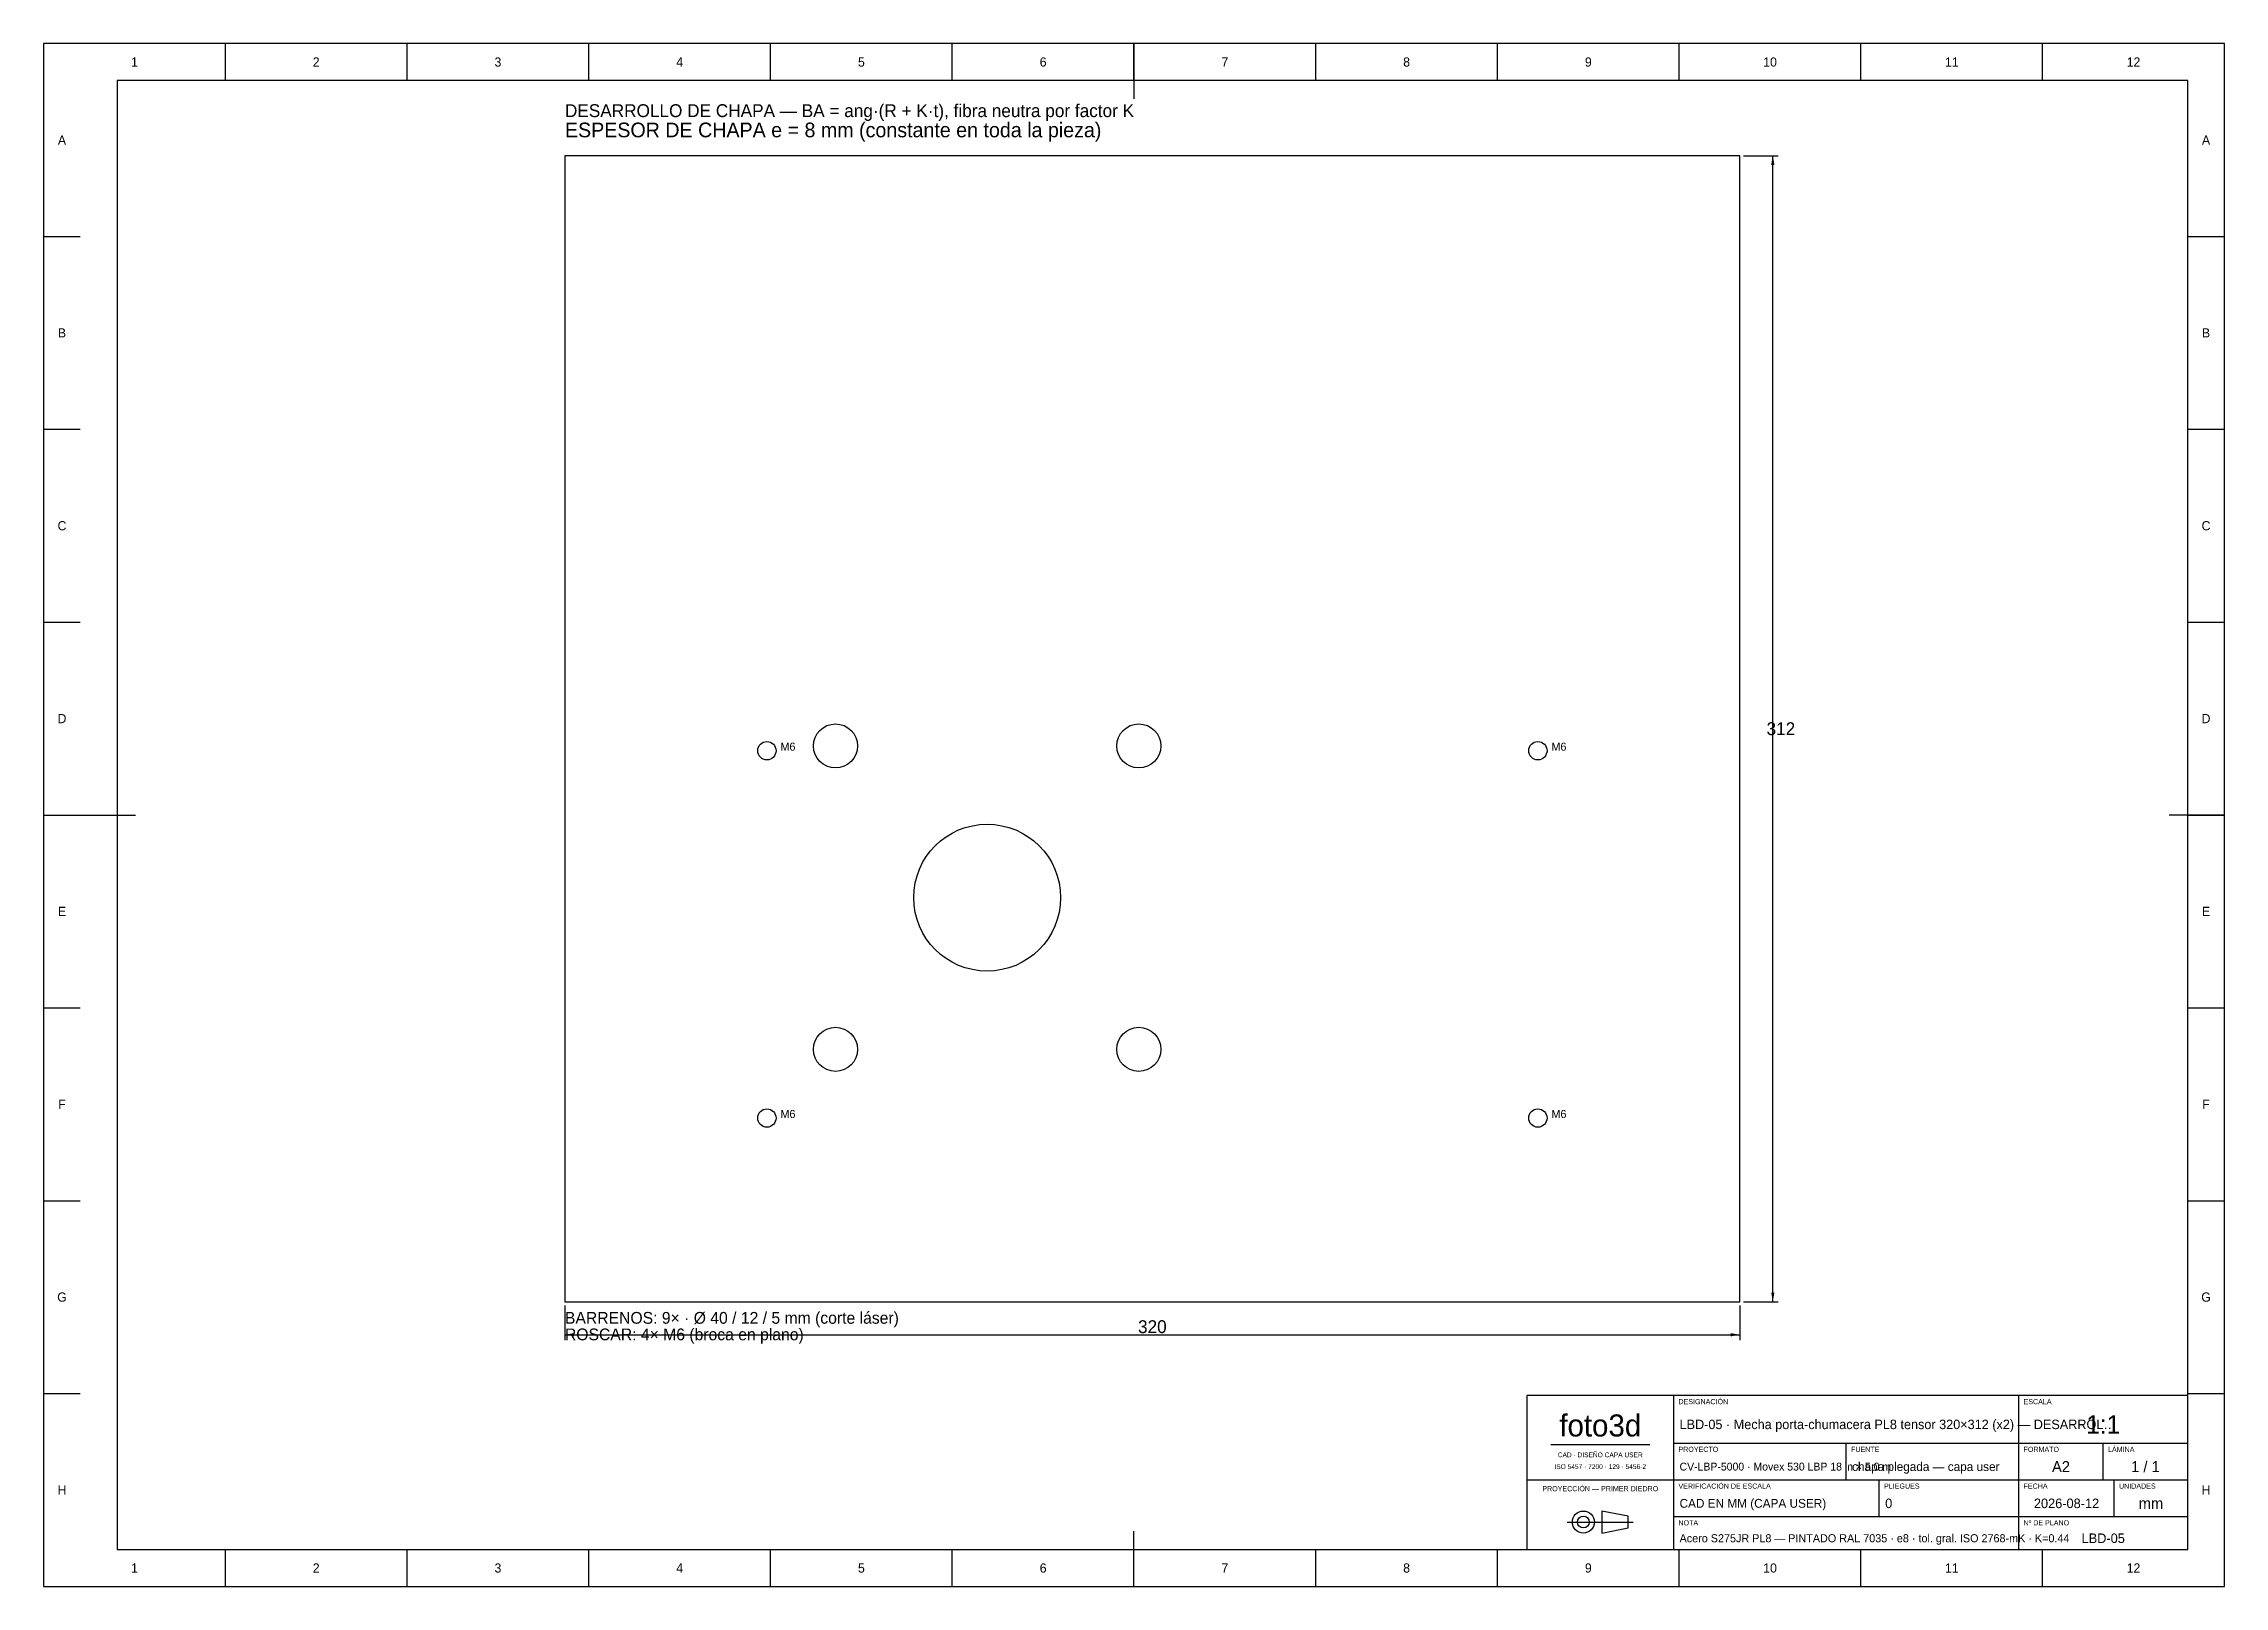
# Model space of a CAD drawing. Extents: x 0 to 594, y 0 to 420.
import ezdxf
from ezdxf.enums import TextEntityAlignment as Align

# ---------------------------------------------------------------- set-up
doc = ezdxf.new("R2010")
doc.units = 0
for name, color, linetype in [('COTAS', 7, 'CONTINUOUS'), ('FINA', 7, 'CONTINUOUS'), ('NORMA', 7, 'CONTINUOUS'), ('TEXTO', 7, 'CONTINUOUS'), ('VISIBLE', 7, 'CONTINUOUS')]:
    doc.layers.add(name, color=color, linetype=linetype)

msp = doc.modelspace()

# ---------------------------------------------------------------- linework, layer by layer
at = {"layer": 'COTAS'}
for p, q in [((463, 389.5), (472.5, 389.5)), ((471, 77.5), (471, 389.5)), ((463, 77.5), (472.5, 77.5)), ((142, 76.5), (142, 67)), ((462, 76.5), (462, 67)), ((142, 68.5), (462, 68.5))]:
    msp.add_line(p, q, dxfattribs=at)
for points in [[(471, 389.5), (471.45, 387), (470.55, 387)], [(471, 77.5), (471.45, 80), (470.55, 80)], [(142, 68.5), (144.5, 68.95), (144.5, 68.05)], [(462, 68.5), (459.5, 68.95), (459.5, 68.05)]]:
    msp.add_solid(points, dxfattribs=at)
at = {"layer": 'FINA'}
for p, q in [((594, 420), (0, 420)), ((0, 420), (0, 0)), ((49.5, 410), (49.5, 420)), ((99, 410), (99, 420)), ((148.5, 410), (148.5, 420)), ((198, 410), (198, 420)), ((247.5, 410), (247.5, 420)), ((297, 410), (297, 420)), ((346.5, 410), (346.5, 420)), ((396, 410), (396, 420)), ((445.5, 410), (445.5, 420)), ((495, 410), (495, 420)), ((544.5, 410), (544.5, 420)), ((594, 0), (594, 420)), ((0, 367.5), (10, 367.5)), ((584, 367.5), (594, 367.5)), ((0, 315), (10, 315)), ((584, 315), (594, 315)), ((0, 262.5), (10, 262.5)), ((584, 262.5), (594, 262.5)), ((0, 210), (10, 210)), ((584, 210), (594, 210)), ((0, 157.5), (10, 157.5)), ((584, 157.5), (594, 157.5)), ((0, 105), (10, 105)), ((584, 105), (594, 105)), ((0, 52.5), (10, 52.5)), ((584, 52.5), (594, 52.5)), ((410.5, 38.6), (437.5, 38.6)), ((444, 39), (538, 39)), ((491, 29), (491, 39)), ((538, 39), (584, 39)), ((561, 29), (561, 39)), ((404, 29), (444, 29)), ((444, 29), (538, 29)), ((500, 19), (500, 29)), ((538, 29), (584, 29)), ((564, 19), (564, 29)), ((444, 19), (538, 19)), ((538, 19), (584, 19)), ((415.03, 17.5), (432.97, 17.5)), ((49.5, 0), (49.5, 10)), ((99, 0), (99, 10)), ((148.5, 0), (148.5, 10)), ((198, 0), (198, 10)), ((247.5, 0), (247.5, 10)), ((297, 0), (297, 10)), ((346.5, 0), (346.5, 10)), ((396, 0), (396, 10)), ((445.5, 0), (445.5, 10)), ((495, 0), (495, 10)), ((544.5, 0), (544.5, 10)), ((0, 0), (594, 0))]:
    msp.add_line(p, q, dxfattribs=at)
at = {"layer": 'NORMA'}
for p, q in [((297, 420), (297, 405)), ((584, 410), (20, 410)), ((20, 410), (20, 10)), ((584, 10), (584, 410)), ((0, 210), (25, 210)), ((594, 210), (579, 210)), ((584, 52), (404, 52)), ((404, 52), (404, 10)), ((444, 10), (444, 52)), ((538, 10), (538, 52)), ((584, 10), (584, 52)), ((297, 0), (297, 15)), ((20, 10), (584, 10)), ((404, 10), (584, 10))]:
    msp.add_line(p, q, dxfattribs=at)
at = {"layer": 'TEXTO'}
for p, q in [((431.59, 19.11), (424.46, 20.49)), ((424.46, 20.49), (424.46, 14.51)), ((431.59, 15.89), (431.59, 19.11)), ((424.46, 14.51), (431.59, 15.89))]:
    msp.add_line(p, q, dxfattribs=at)
for radius in [2.99, 1.61]:
    msp.add_circle((419.4, 17.5), radius, dxfattribs=at)
at = {"layer": 'VISIBLE'}
for p, q in [((462, 389.5), (142, 389.5)), ((142, 389.5), (142, 77.5)), ((462, 77.5), (462, 389.5)), ((142, 77.5), (462, 77.5))]:
    msp.add_line(p, q, dxfattribs=at)
for centre, radius in [((215.7, 228.8), 6), ((298.3, 228.8), 6), ((197, 227.5), 2.5), ((407, 227.5), 2.5), ((257, 187.5), 20), ((215.7, 146.2), 6), ((298.3, 146.2), 6), ((197, 127.5), 2.5), ((407, 127.5), 2.5)]:
    msp.add_circle(centre, radius, dxfattribs=at)

# ---------------------------------------------------------------- texts
at = {"layer": 'COTAS'}
for s, p in [('312', (473.2, 233.5)), ('320', (302, 70.7))]:
    msp.add_text(s, height=3.5, dxfattribs=at).set_placement(p, align=Align.MIDDLE_CENTER)
at = {"layer": 'TEXTO'}
for s, height, p in [('1', 2.5, (24.75, 415)), ('2', 2.5, (74.25, 415)), ('3', 2.5, (123.75, 415)), ('4', 2.5, (173.25, 415)), ('5', 2.5, (222.75, 415)), ('6', 2.5, (272.25, 415)), ('7', 2.5, (321.75, 415)), ('8', 2.5, (371.25, 415)), ('9', 2.5, (420.75, 415)), ('10', 2.5, (470.25, 415)), ('11', 2.5, (519.75, 415)), ('12', 2.5, (569.25, 415)), ('A', 2.5, (5, 393.75)), ('A', 2.5, (589, 393.75)), ('B', 2.5, (5, 341.25)), ('B', 2.5, (589, 341.25)), ('C', 2.5, (5, 288.75)), ('C', 2.5, (589, 288.75)), ('D', 2.5, (5, 236.25)), ('D', 2.5, (589, 236.25)), ('E', 2.5, (5, 183.75)), ('E', 2.5, (589, 183.75)), ('F', 2.5, (5, 131.25)), ('F', 2.5, (589, 131.25)), ('G', 2.5, (5, 78.75)), ('G', 2.5, (589, 78.75)), ('foto3d', 6, (424, 43.8)), ('1:1', 5, (561, 44.1)), ('CAD · DISEÑO CAPA USER', 1.3, (424, 35.8)), ('ISO 5457 · 7200 · 129 · 5456-2', 1.3, (424, 32.6)), ('A2', 3, (549.5, 32.6)), ('1 / 1', 3, (572.5, 32.6)), ('H', 2.5, (5, 26.25)), ('PROYECCIÓN — PRIMER DIEDRO', 1.4, (424, 26.6)), ('2026-08-12', 2.6, (551, 22.6)), ('H', 2.5, (589, 26.25)), ('mm', 3, (574, 22.6)), ('LBD-05', 2.6, (561, 13.1)), ('1', 2.5, (24.75, 5)), ('2', 2.5, (74.25, 5)), ('3', 2.5, (123.75, 5)), ('4', 2.5, (173.25, 5)), ('5', 2.5, (222.75, 5)), ('6', 2.5, (272.25, 5)), ('7', 2.5, (321.75, 5)), ('8', 2.5, (371.25, 5)), ('9', 2.5, (420.75, 5)), ('10', 2.5, (470.25, 5)), ('11', 2.5, (519.75, 5)), ('12', 2.5, (569.25, 5))]:
    msp.add_text(s, height=height, dxfattribs=at).set_placement(p, align=Align.MIDDLE_CENTER)
for s, height, p in [('DESARROLLO DE CHAPA — BA = ang·(R + K·t), fibra neutra por factor K', 3.5, (142, 400)), ('ESPESOR DE CHAPA e = 8 mm (constante en toda la pieza)', 4, (142, 394.5)), ('M6', 2.2, (200.7, 227.5)), ('M6', 2.2, (410.7, 227.5)), ('M6', 2.2, (200.7, 127.5)), ('M6', 2.2, (410.7, 127.5)), ('BARRENOS: 9× · Ø 40 / 12 / 5 mm (corte láser)', 3.2, (142, 71.5)), ('ROSCAR: 4× M6 (broca en plano)', 3.2, (142, 67)), ('DESIGNACIÓN', 1.4, (445.3, 49.6)), ('ESCALA', 1.4, (539.3, 49.6)), ('PROYECTO', 1.4, (445.3, 36.6)), ('FUENTE', 1.4, (492.3, 36.6)), ('FORMATO', 1.4, (539.3, 36.6)), ('LÁMINA', 1.4, (562.3, 36.6)), ('VERIFICACIÓN DE ESCALA', 1.4, (445.3, 26.6)), ('PLIEGUES', 1.4, (501.3, 26.6)), ('FECHA', 1.4, (539.3, 26.6)), ('UNIDADES', 1.4, (565.3, 26.6)), ('NOTA', 1.4, (445.3, 16.6)), ('Nº DE PLANO', 1.4, (539.3, 16.6))]:
    msp.add_text(s, height=height, dxfattribs=at).set_placement(p)
for s, height, p in [('LBD-05 · Mecha porta-chumacera PL8 tensor 320×312 (x2) — DESARROL…', 2.5779, (445.6, 44.1)), ('CV-LBP-5000 · Movex 530 LBP 18 in × 5.0 m', 2.1329, (445.6, 32.6)), ('chapa plegada — capa user', 2.4, (492.6, 32.6)), ('CAD EN MM (CAPA USER)', 2.4, (445.6, 22.6)), ('0', 2.6, (501.6, 22.6)), ('Acero S275JR PL8 — PINTADO RAL 7035 · e8 · tol. gral. ISO 2768-mK · K=0.44', 2.2, (445.6, 13.1))]:
    msp.add_text(s, height=height, dxfattribs=at).set_placement(p, align=Align.MIDDLE_LEFT)

doc.saveas('drawing.dxf')
